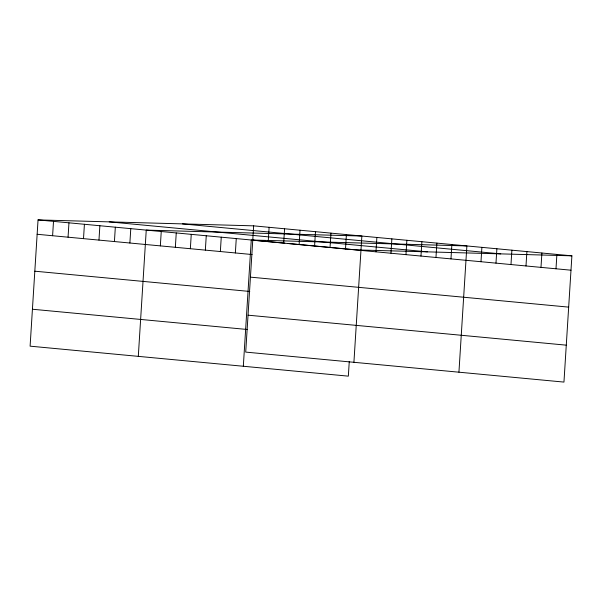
<?xml version="1.0" encoding="UTF-8"?>
<svg xmlns="http://www.w3.org/2000/svg" width="602" height="602" viewBox="0 0 602 602"><rect width="100%" height="100%" fill="white"/><g stroke="black" fill="none" stroke-linecap="round" stroke-linejoin="round"><path stroke-width="0.9" d="M253.66 225.848L245.714 352.102L563.954 382.089L571.9 255.835L253.66 225.848L38.046 219.911L30.1 346.165L348.34 376.152L349.273 361.381M52.6 235.728L53.503 221.363M68.056 237.188L68.959 222.823M83.512 238.64L84.415 224.275M98.969 240.1L99.872 225.735M114.425 241.552L115.328 227.195M129.881 243.012L130.785 228.647M138.302 356.361L146.248 230.107L361.862 236.044L353.916 362.299M160.343 245.879L161.246 231.522M175.348 247.294L176.251 232.936M190.352 248.709L191.255 234.344M205.35 250.123L206.253 235.758M220.355 251.538L221.258 237.173M235.359 252.953L236.262 238.588M243.321 366.257L251.267 240.002L466.881 245.94L458.935 372.194M268.214 241.665L269.117 227.308M283.67 243.125L284.573 228.76M299.126 244.585L300.029 230.22M314.583 246.037L315.493 231.672M330.046 247.497L330.95 233.132M345.503 248.95L346.406 234.584M375.964 251.824L376.867 237.459M390.961 253.239L391.864 238.874M405.966 254.654L406.869 240.288M420.971 256.061L421.874 241.703M435.968 257.475L436.879 243.11M450.973 258.89L451.876 244.525M480.983 261.719L481.886 247.354M495.98 263.134L496.883 248.769M510.985 264.549L511.888 250.184M525.99 265.964L526.893 251.598M540.987 267.371L541.898 253.013M555.992 268.785L556.895 254.42M571.9 255.835L356.286 249.898L331.574 247.572M182.504 223.891L500.744 253.878M109.195 221.867L427.435 251.854M38.046 219.911L284.799 243.163M287.447 243.411L329.806 247.399M252.757 240.213L570.997 270.2M37.136 234.276L252.125 254.533M250.432 277.138L568.672 307.125M34.818 271.193L249.8 291.458M248.039 315.177L566.279 345.164M32.425 309.24L247.407 329.497"/></g></svg>
